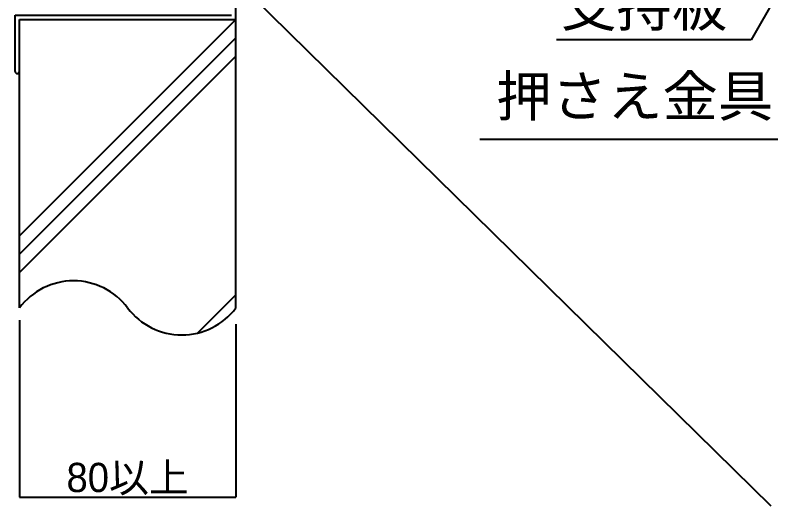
# Model space of a CAD drawing. Extents: x 443 to 1217, y -1921 to -677.
# Drawn here: x 901.35 to 947.87, y -1480.72 to -1450.5 of the extents above; entities that cross this region are included whole.
import ezdxf
from ezdxf.enums import TextEntityAlignment as Align

# ---------------------------------------------------------------- set-up
doc = ezdxf.new("R2010")
doc.units = 0
doc.header["$MEASUREMENT"] = 0
doc.layers.get('0').update_dxf_attribs({"linetype": 'CONTINUOUS'})
for name, color, linetype in [('10', 7, 'CONTINUOUS'), ('2', 2, 'CONTINUOUS'), ('3', 8, 'CONTINUOUS'), ('6', 7, 'CONTINUOUS')]:
    doc.layers.add(name, color=color, linetype=linetype)
doc.styles.get("Standard").update_dxf_attribs({"font": 'MS PGothic.ttf'})
doc.styles.add('ｽﾀｲﾙ2', font='MS PGothic.ttf')

msp = doc.modelspace()

# ---------------------------------------------------------------- linework, layer by layer
at = {"color": 7, "linetype": 'Continuous'}
for p, q in [((956.119, -1435.606), (946.647, -1452.013)), ((914.935, -1448.356), (947.875, -1480.716)), ((946.647, -1452.013), (934.673, -1452.013)), ((948.335, -1458.153), (929.944, -1458.153))]:
    msp.add_line(p, q, dxfattribs=at)
at = {"layer": '2', "color": 8, "linetype": 'Continuous'}
for p, q in [((901.615, -1464.087), (914.935, -1450.766)), ((901.615, -1465.217), (914.935, -1451.897)), ((901.615, -1466.347), (914.935, -1453.027)), ((912.579, -1470.076), (914.935, -1467.72))]:
    msp.add_line(p, q, dxfattribs=at)
at = {"layer": '2', "color": 2, "linetype": 'Continuous'}
for p, q in [((914.935, -1468.527), (914.935, -1450.766)), ((901.615, -1468.527), (901.615, -1453.963))]:
    msp.add_line(p, q, dxfattribs=at)
for centre, start, end in [((904.945, -1471.024), 36.8699, 143.1301), ((911.605, -1466.029), 216.8699, 323.1301)]:
    msp.add_arc(centre, 4.163, start, end, dxfattribs=at)
at = {"layer": '3', "color": 3, "linetype": 'Continuous'}
for p, q in [((914.935, -1450.766), (914.935, -1429.454)), ((901.349, -1453.963), (901.349, -1450.5)), ((901.349, -1450.5), (914.669, -1450.5)), ((901.615, -1450.766), (914.935, -1450.766)), ((901.615, -1453.963), (901.615, -1450.766))]:
    msp.add_line(p, q, dxfattribs=at)
msp.add_arc((901.482, -1453.963), 0.133, 180, 360, dxfattribs=at)
at = {"layer": '6', "color": 7, "linetype": 'Continuous'}
for p, q in [((901.615, -1469.286), (901.615, -1480.185)), ((914.935, -1469.527), (914.935, -1480.185)), ((901.615, -1480.185), (914.935, -1480.185))]:
    msp.add_line(p, q, dxfattribs=at)

# ---------------------------------------------------------------- texts
at = {"layer": '10', "linetype": 'Continuous', "style": 'ｽﾀｲﾙ2'}
msp.add_text('支持板', height=2.5, dxfattribs=at).set_placement((934.958, -1451.195))
msp.add_attdef('押さえ金具', text='', height=2.5, dxfattribs=at).set_placement((930.965, -1457.487), align=Align.BOTTOM_LEFT)
at = {"layer": '6', "color": 7, "linetype": 'Continuous', "insert": (908.275, -1479.068), "char_height": 1.8, "attachment_point": 5}
msp.add_mtext('\\A1;80以上', dxfattribs=at)

doc.saveas('drawing.dxf')
